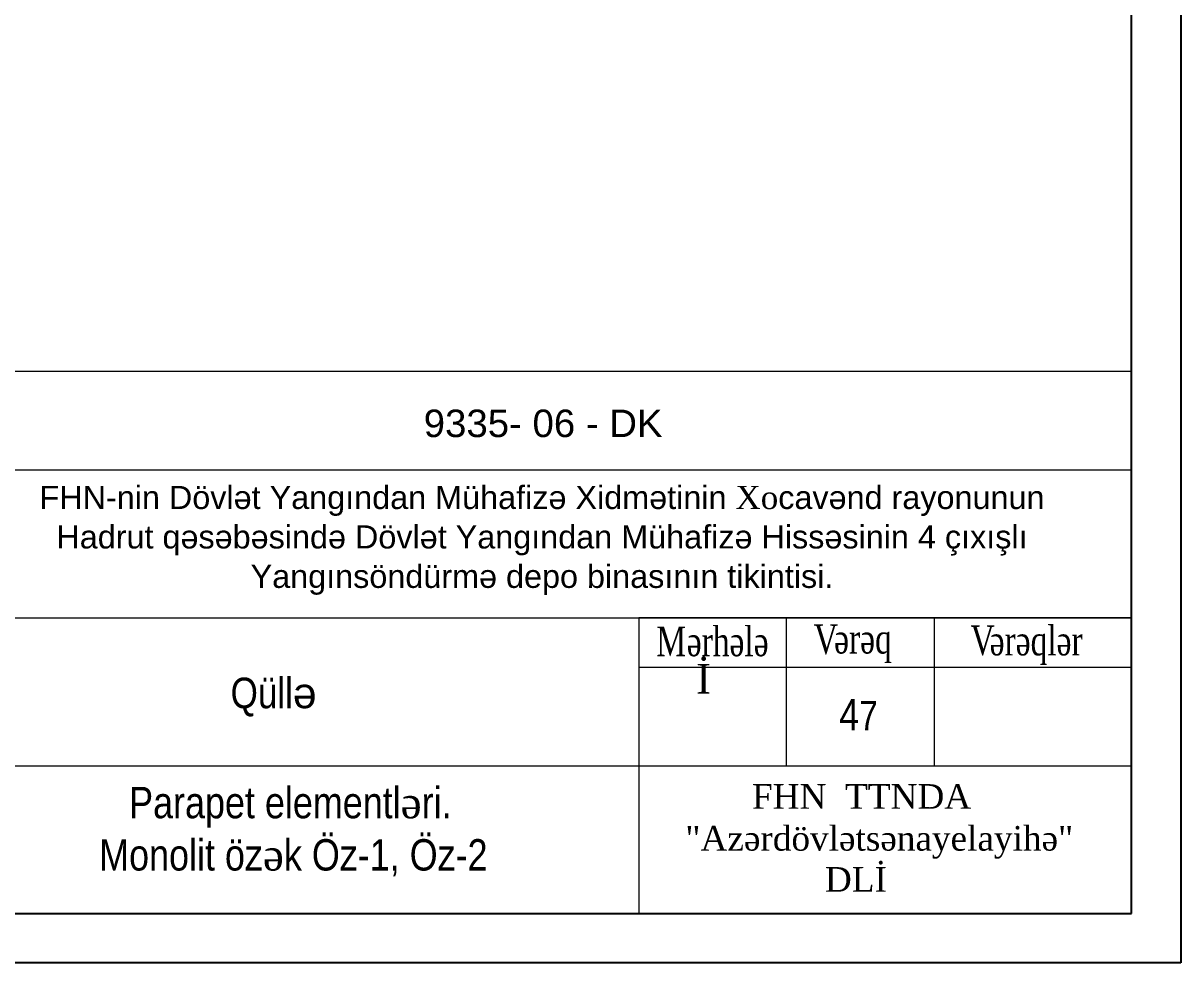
# Model space of a CAD drawing. Header units: millimetres. Extents: x -149347 to 251215, y -2929184 to -2541447.
# Drawn here: x 224091 to 235166, y -2665337 to -2656346 of the extents above; entities that cross this region are included whole.
import ezdxf

# ---------------------------------------------------------------- set-up
doc = ezdxf.new("R2010")
doc.units = ezdxf.units.MM
for name, color, linetype, lineweight in [('Text blocks_Ном._пера__1', 7, 'Continuous', 15), ('перегородка', 130, 'Continuous', 20), ('Х - диварлар.', 31, 'Continuous', 25)]:
    doc.layers.add(name, color=color, linetype=linetype, lineweight=lineweight)
doc.styles.add('400', font='times.ttf', dxfattribs={"width": 0.75, "height": 300})
doc.styles.add('Arial', font='arial.ttf')
doc.styles.add('style6', font='ARIALN.TTF', dxfattribs={"height": 300})
doc.styles.add('Times New Roman', font='times.ttf')

# ---------------------------------------------------------------- blocks, each defined once
blk = doc.blocks.new('mekteb')
at = {"color": 0, "lineweight": 25}
for p, q in [((139843, -1821466), (139843, -1849866)), ((139843, -1849866), (99643, -1849866))]:
    blk.add_line(p, q, dxfattribs=at)
at = {"color": 0, "lineweight": 25, "ltscale": 15}
for p, q in [((139343, -1849366), (139343, -1821966)), ((101643, -1849366), (139343, -1849366))]:
    blk.add_line(p, q, dxfattribs=at)
at = {"linetype": 'Continuous', "lineweight": 15}
for p, q in [((120843, -1844866), (139343, -1844866)), ((120843, -1846366), (139343, -1846366)), ((135843, -1847866), (135843, -1846366)), ((137343, -1847866), (137343, -1846366)), ((134343, -1846866), (139343, -1846866)), ((120843, -1847866), (139343, -1847866)), ((120843, -1849366), (139343, -1849366))]:
    blk.add_line(p, q, dxfattribs=at)
for points in [[(120843, -1849366), (139343, -1849366), (139343, -1843866), (120843, -1843866)], [(134343, -1849366), (139343, -1849366), (139343, -1846366), (134343, -1846366)]]:
    blk.add_lwpolyline(points, close=True, dxfattribs=at)
at = {"lineweight": 25, "ltscale": 15, "style": '400', "width": 0.75}
for s, p in [(' M', (134437, -1846755)), ('ərhələ', (134831, -1846755)), ('V', (136119, -1846732)), ('ərəq', (136326, -1846728)), ('   V', (137454, -1846743)), ('ərəqlər', (137904, -1846747))]:
    blk.add_text(s, height=300, dxfattribs=at).set_placement(p)
at = {"lineweight": 25, "ltscale": 15, "attachment_point": 1, "style": 'Times New Roman'}
for s, insert, char_height, width in [('{\\fTimes New Roman|b0|i0|c238|p18;\\H0.42397x;İ\\fTimes New Roman|b0|i0|c186|p18;\\H2.3586x;      }', (134926, -1846834), 707.62, 10102.13), ('"{\\fTimes New Roman|b0|i0|c238|p18;Azərdövlətsənayelayihə"\\P              } {\\fTimes New Roman|b0|i0|c238|p18;DLİ}', (134816, -1848478), 250, 8698.57)]:
    blk.add_mtext(s, dxfattribs=dict(at, insert=insert, char_height=char_height, width=width))
at = {"lineweight": 25, "insert": (130203, -1846973), "char_height": 310, "width": 5486.13, "attachment_point": 1, "style": 'style6'}
blk.add_mtext('{\\C0;Q\\fArial Narrow|b0|i0|c238|p34;üll\\fArial|b0|i0|c0|p34;ə}', dxfattribs=at)
at = {"lineweight": 25, "ltscale": 15, "insert": (135115, -1848053), "char_height": 250, "attachment_point": 1, "style": 'Times New Roman'}
blk.add_mtext('  {\\fTimes New Roman|b0|i0|c238|p18;  FHN  TTNDA}', dxfattribs=at)
at = {"layer": 'Text blocks_Ном._пера__1', "linetype": 'Continuous', "lineweight": 25, "insert": (128266, -1845580), "char_height": 235, "width": 10191.85, "attachment_point": 4, "line_spacing_factor": 1.021551, "style": 'Arial'}
blk.add_mtext('\\pxqc;{\\fArial|b0|i0|c238|p34;\\C256;FHN-nin Dövlət Yangından Mühafizə Xidmətinin \\fTimes New Roman|b0|i0|c204|p18;Xo\\fArial|b0|i0|c238|p34;cavənd rayonunun Hadrut qəsəbəsində Dövlət Yangından Mühafizə Hissəsinin 4 çıxışlı Yangınsöndürmə depo binasının tikintisi.}', dxfattribs=at)
at = {"layer": 'перегородка', "lineweight": 30, "insert": (132162, -1844536), "char_height": 441.245, "width": 6524.89, "attachment_point": 7, "style": 'Arial'}
blk.add_mtext('{\\fArial|b0|i0|c238|p34;\\H0.63158x;\\C7;9335\\fArial|b0|i0|c204|p34;- \\fArial|b0|i0|c238|p34;06\\fArial|b0|i0|c204|p34; - DK}', dxfattribs=at)

msp = doc.modelspace()

# ---------------------------------------------------------------- block references
at = {"lineweight": 15, "xscale": 0.9430204144289575, "yscale": 0.9430204144289575, "zscale": 0.9430204144289575}
msp.add_blockref('mekteb', (103291.31865, -920875.23237), dxfattribs=at)

# ---------------------------------------------------------------- texts
at = {"color": 1, "lineweight": 13, "insert": (231700.10159, -2662961.28734), "char_height": 300, "width": 8219.7560505, "attachment_point": 5, "style": 'style6'}
msp.add_mtext('{\\fArial Narrow|b0|i0|c238|p34;        4\\fArial Narrow|b0|i0|c204|p34;\\H0.93333x;7}', dxfattribs=at)
at = {"layer": 'Х - диварлар.', "insert": (224817.88211, -2663653.70293), "char_height": 300, "width": 21767.1438119, "attachment_point": 1, "style": 'style6'}
msp.add_mtext('{\\fArial Narrow|b0|i0|c238|p34;\\C0;   Parapet elementl\\fTimes New Roman|b0|i0|c238|p18;ə\\fArial Narrow|b0|i0|c238|p34;ri. \\fArial Narrow|b0|i0|c204|p34;\\P\\fArial Narrow|b0|i0|c238|p34;Monolit öz\\fTimes New Roman|b0|i0|c238|p18;ə\\fArial Narrow|b0|i0|c238|p34;k Öz-1, Öz-2}', dxfattribs=at)

doc.saveas('drawing.dxf')
